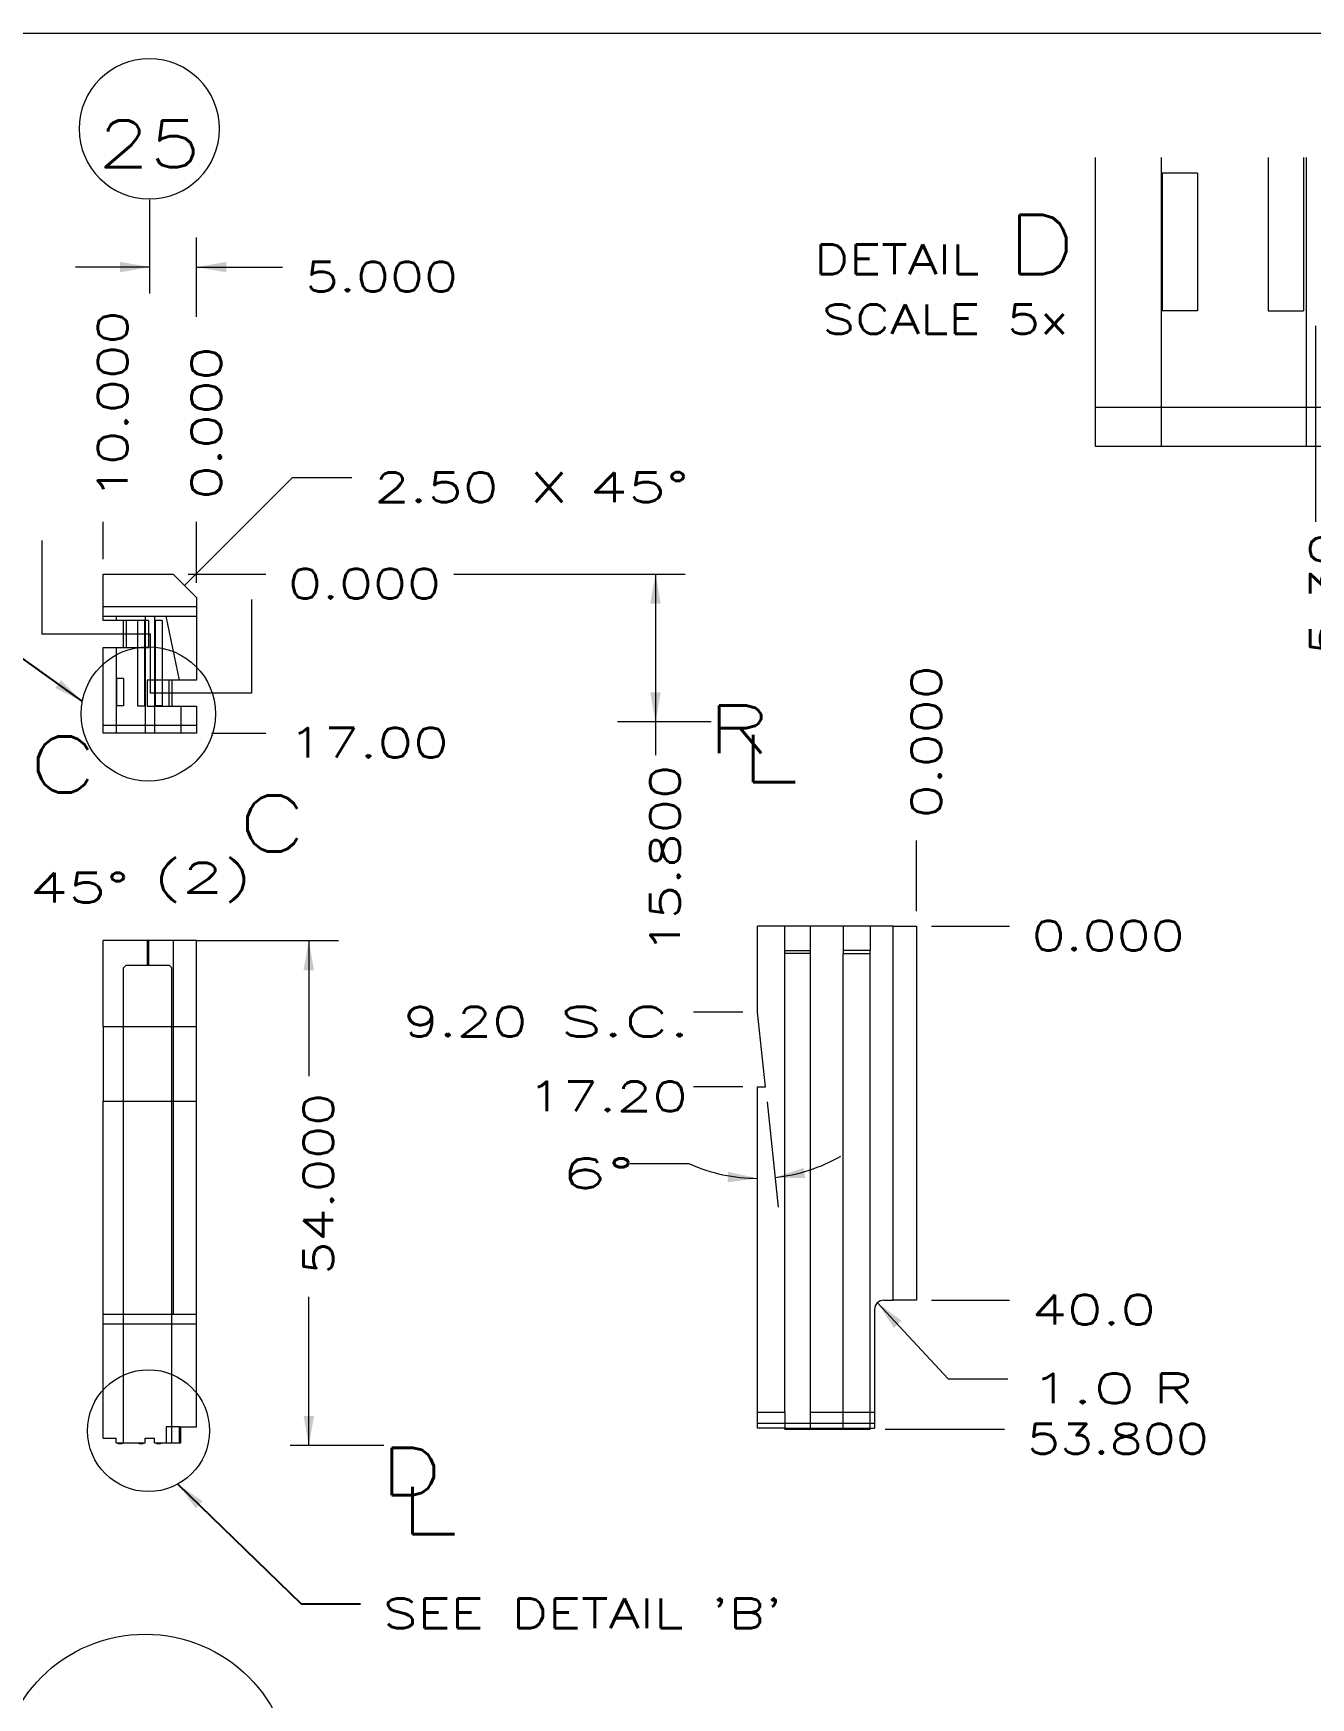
# Model space of a CAD drawing. Header units: millimetres. Extents: x 2 to 428, y 5 to 275.
# Drawn here: x 71.5 to 208.1, y 97.3 to 275.2 of the extents above; entities that cross this region are included whole.
import ezdxf
from ezdxf.lldxf.tags import DXFTag

# ---------------------------------------------------------------- set-up
doc = ezdxf.new("R2010")
doc.units = ezdxf.units.MM
doc.layers.add('1', color=7, linetype='Continuous', true_color=0xffffff)
doc.styles.add('blockfont', font='simplex.shx')
doc.styles.add('leroy_v2', font='simplex.shx')
tags = doc.linetypes.add('DASHED', pattern=[25.72, 12.86, -12.86]).pattern_tags.tags
tags[6:7] = [DXFTag(74, 4), DXFTag(75, 0), DXFTag(340, '0'), DXFTag(46, 0.0), DXFTag(50, 0.0), DXFTag(44, 0.0), DXFTag(45, 0.0)]
tags[4:5] = [DXFTag(74, 4), DXFTag(75, 0), DXFTag(340, '0'), DXFTag(46, 0.0), DXFTag(50, 0.0), DXFTag(44, 0.0), DXFTag(45, 0.0)]
tags = doc.linetypes.add('PHANTOM', pattern=[50.5, 18, -6.5, 6.5, -6.5, 6.5, -6.5]).pattern_tags.tags
tags[14:15] = [DXFTag(74, 4), DXFTag(75, 0), DXFTag(340, '0'), DXFTag(46, 0.0), DXFTag(50, 0.0), DXFTag(44, 0.0), DXFTag(45, 0.0)]
tags[12:13] = [DXFTag(74, 4), DXFTag(75, 0), DXFTag(340, '0'), DXFTag(46, 0.0), DXFTag(50, 0.0), DXFTag(44, 0.0), DXFTag(45, 0.0)]
tags[10:11] = [DXFTag(74, 4), DXFTag(75, 0), DXFTag(340, '0'), DXFTag(46, 0.0), DXFTag(50, 0.0), DXFTag(44, 0.0), DXFTag(45, 0.0)]
tags[8:9] = [DXFTag(74, 4), DXFTag(75, 0), DXFTag(340, '0'), DXFTag(46, 0.0), DXFTag(50, 0.0), DXFTag(44, 0.0), DXFTag(45, 0.0)]
tags[6:7] = [DXFTag(74, 4), DXFTag(75, 0), DXFTag(340, '0'), DXFTag(46, 0.0), DXFTag(50, 0.0), DXFTag(44, 0.0), DXFTag(45, 0.0)]
tags[4:5] = [DXFTag(74, 4), DXFTag(75, 0), DXFTag(340, '0'), DXFTag(46, 0.0), DXFTag(50, 0.0), DXFTag(44, 0.0), DXFTag(45, 0.0)]
doc.dimstyles.get("Standard").update_dxf_attribs({"dimtxt": 0.18, "dimasz": 0.18, "dimexe": 0.18, "dimexo": 0.0625, "dimgap": 0.09, "dimtad": 0, "dimtih": 1, "dimtoh": 1, "dimdec": 4, "dimzin": 0, "dimdsep": 46, "dimtxsty": 'Standard', "dimcen": 0.09, "dimadec": 0, "dimazin": 0, "dimtfac": 1, "dimtdec": 4, "dimtofl": 0, "dimtmove": 0, "dimatfit": 3, "dimfxl": 1, "dimtolj": 1, "dimtzin": 0, "dimarcsym": 0})

# ---------------------------------------------------------------- blocks, each defined once
blk = doc.blocks.new('GROUPED_GEOM1')
at = {"layer": '1', "color": 152, "lineweight": 13}
blk.add_arc((83.92, 265.03), 7.5, 0, 359.9999, dxfattribs=at)
at = {"layer": '1', "color": 87, "linetype": 'Continuous', "lineweight": 13, "insert": (83.92, 260.92), "char_height": 5, "attachment_point": 8, "line_spacing_factor": 0.903614, "style": 'blockfont'}
blk.add_mtext('\\W1.2835;25', dxfattribs=at)
blk = doc.blocks.new('LABLE3D_1', base_point=(106.51, 107.35))
at = {"layer": '1', "color": 51, "linetype": 'Continuous', "lineweight": 18, "insert": (108.89, 104.74), "char_height": 3.175, "attachment_point": 7, "line_spacing_factor": 0.903614, "style": 'leroy_v2'}
blk.add_mtext("\\W1.3646;SEE DETAIL 'B'", dxfattribs=at)
blk = doc.blocks.new('ASSORTED_DRAFT1')
at = {"color": 43, "lineweight": 13}
blk.add_solid([(72.44, 221.02), (74.05, 215.02), (70.83, 215.02), (72.44, 221.02)], dxfattribs=at)
blk = doc.blocks.new('ASSORTED_DRAFT2')
at = {"color": 43, "lineweight": 13}
blk.add_solid([(94.83, 214.69), (96.44, 208.69), (93.22, 208.69), (94.83, 214.69)], dxfattribs=at)
blk = doc.blocks.new('_U0')
at = {"layer": '1', "color": 51, "lineweight": 13, "transparency": 16777216}
for p, q in [((88.98, 244.93), (88.98, 253.42)), ((83.98, 250.25), (76.04, 250.25)), ((88.98, 250.25), (98.17, 250.25))]:
    blk.add_line(p, q, dxfattribs=at)
for points in [[(83.98, 250.25), (80.8, 249.69), (80.8, 250.81)], [(88.98, 250.25), (92.15, 250.81), (92.15, 249.69)]]:
    blk.add_solid(points, dxfattribs=at)
at = {"layer": '1', "color": 51, "linetype": 'Continuous', "lineweight": 13, "transparency": 16777216, "insert": (100.56, 247.64), "char_height": 3.175, "attachment_point": 7, "line_spacing_factor": 0.903614, "style": 'leroy_v2'}
blk.add_mtext('\\W1.3359;5.000', dxfattribs=at)
blk = doc.blocks.new('_U1')
at = {"layer": '1', "color": 51, "lineweight": 13}
for q in [(30.01, 175.57), (45.72, 184.93)]:
    blk.add_line((39.37, 184.93), q, dxfattribs=at)
blk.add_solid([(30.01, 175.57), (31.86, 178.21), (32.65, 177.42), (30.01, 175.57)], dxfattribs=at)
at = {"layer": '1', "color": 51, "linetype": 'Continuous', "lineweight": 13, "char_height": 3.175, "attachment_point": 7, "line_spacing_factor": 0.903614, "style": 'leroy_v2'}
for s, insert in [('\\W1.6166;(2)', (84.35, 182.32)), ('\\W1.3945;0.30', (48.11, 182.32)), ('\\W1.4766;X', (64.8, 182.32)), ('\\W1.5064;45%%d', (71.12, 182.32))]:
    blk.add_mtext(s, dxfattribs=dict(at, insert=insert))
blk = doc.blocks.new('_U2')
at = {"layer": '1', "color": 51, "lineweight": 13}
for q in [(87.69, 216.21), (105.58, 227.74)]:
    blk.add_line((99.23, 227.74), q, dxfattribs=at)
blk.add_solid([(87.69, 216.21), (89.54, 218.85), (90.33, 218.06), (87.69, 216.21)], dxfattribs=at)
at = {"layer": '1', "color": 51, "linetype": 'Continuous', "lineweight": 13, "insert": (107.96, 225.13), "char_height": 3.175, "attachment_point": 7, "line_spacing_factor": 0.903614, "style": 'leroy_v2'}
blk.add_mtext('\\W1.3945;2.50', dxfattribs=at)
at = {"layer": '1', "color": 95, "linetype": 'Continuous', "lineweight": 13, "char_height": 3.175, "attachment_point": 7, "line_spacing_factor": 0.903614, "style": 'leroy_v2'}
for s, insert in [('\\W1.4766;X', (124.65, 225.13)), ('\\W1.5064;45%%d', (130.97, 225.13))]:
    blk.add_mtext(s, dxfattribs=dict(at, insert=insert))
blk = doc.blocks.new('_U3')
at = {"layer": '1', "color": 51, "lineweight": 13, "transparency": 16777216}
for p, q in [((116.48, 217.43), (141.2, 217.43)), ((138.03, 217.43), (138.03, 198.06))]:
    blk.add_line(p, q, dxfattribs=at)
for points in [[(138.03, 217.43), (138.59, 214.25), (137.47, 214.25)], [(138.03, 201.63), (137.47, 204.8), (138.59, 204.8)]]:
    blk.add_solid(points, dxfattribs=at)
at = {"layer": '1', "color": 51, "linetype": 'Continuous', "lineweight": 13, "transparency": 16777216, "insert": (140.64, 176.83), "char_height": 3.175, "attachment_point": 7, "rotation": 90, "line_spacing_factor": 0.903614, "style": 'leroy_v2'}
blk.add_mtext('\\W1.3519;15.800', dxfattribs=at)
blk = doc.blocks.new('_U4')
at = {"layer": '1', "color": 51, "lineweight": 13, "transparency": 16777216}
for p, q in [((88.98, 178.26), (104.15, 178.26)), ((100.97, 178.26), (100.97, 163.75)), ((100.97, 124.26), (100.97, 140.14))]:
    blk.add_line(p, q, dxfattribs=at)
for points in [[(100.97, 178.26), (101.53, 175.08), (100.41, 175.08)], [(100.97, 124.26), (100.41, 127.43), (101.53, 127.43)]]:
    blk.add_solid(points, dxfattribs=at)
at = {"layer": '1', "color": 51, "linetype": 'Continuous', "lineweight": 13, "transparency": 16777216, "insert": (103.58, 142.52), "char_height": 3.175, "attachment_point": 7, "rotation": 90, "line_spacing_factor": 0.903614, "style": 'leroy_v2'}
blk.add_mtext('\\W1.2999;54.000', dxfattribs=at)
blk = doc.blocks.new('_U5')
at = {"layer": '1', "color": 51, "linetype": 'Continuous', "lineweight": 13, "insert": (91.36, 211.64), "char_height": 3.175, "attachment_point": 7, "line_spacing_factor": 0.903614, "style": 'leroy_v2'}
blk.add_mtext('\\W1.0000;', dxfattribs=at)
blk = doc.blocks.new('_U6')
at = {"layer": '1', "color": 51, "lineweight": 13, "transparency": 16777216}
blk.add_line((208.58, 243.97), (208.58, 223.02), dxfattribs=at)
at = {"layer": '1', "color": 51, "linetype": 'Continuous', "lineweight": 13, "transparency": 16777216, "insert": (211.19, 208.71), "char_height": 3.175, "attachment_point": 7, "rotation": 90, "line_spacing_factor": 0.903614, "style": 'leroy_v2'}
blk.add_mtext('\\W1.3945;5.30', dxfattribs=at)
blk = doc.blocks.new('_U7')
at = {"layer": '1', "color": 51, "lineweight": 13, "transparency": 16777216}
blk.add_line((78.98, 219.01), (78.98, 223.02), dxfattribs=at)
at = {"layer": '1', "color": 51, "linetype": 'Continuous', "lineweight": 13, "transparency": 16777216, "insert": (81.59, 225.4), "char_height": 3.175, "attachment_point": 7, "rotation": 90, "line_spacing_factor": 0.903614, "style": 'leroy_v2'}
blk.add_mtext('\\W1.3519;10.000', dxfattribs=at)
blk = doc.blocks.new('_U8')
at = {"layer": '1', "color": 51, "lineweight": 13, "transparency": 16777216}
blk.add_line((88.98, 216.51), (88.98, 223.02), dxfattribs=at)
at = {"layer": '1', "color": 51, "linetype": 'Continuous', "lineweight": 13, "transparency": 16777216, "insert": (91.59, 225.4), "char_height": 3.175, "attachment_point": 7, "rotation": 90, "line_spacing_factor": 0.903614, "style": 'leroy_v2'}
blk.add_mtext('\\W1.3359;0.000', dxfattribs=at)
blk = doc.blocks.new('_U13')
at = {"layer": '1', "color": 51, "linetype": 'Continuous', "lineweight": 13, "insert": (91.36, 172.47), "char_height": 3.175, "attachment_point": 7, "line_spacing_factor": 0.903614, "style": 'leroy_v2'}
blk.add_mtext('\\W1.0000;', dxfattribs=at)
blk = doc.blocks.new('_U14')
at = {"layer": '1', "color": 51, "lineweight": 13, "transparency": 16777216}
blk.add_line((353.99, 216.61), (353.99, 239.58), dxfattribs=at)
at = {"layer": '1', "color": 51, "linetype": 'Continuous', "lineweight": 13, "transparency": 16777216, "insert": (356.61, 241.96), "char_height": 3.175, "attachment_point": 7, "rotation": 90, "line_spacing_factor": 0.903614, "style": 'leroy_v2'}
blk.add_mtext('\\W1.4875;1.67', dxfattribs=at)
blk = doc.blocks.new('_U15')
at = {"layer": '1', "color": 51, "lineweight": 13, "transparency": 16777216}
blk.add_line((284.69, 204.61), (284.69, 239.58), dxfattribs=at)
at = {"layer": '1', "color": 51, "linetype": 'Continuous', "lineweight": 13, "transparency": 16777216, "insert": (287.31, 241.96), "char_height": 3.175, "attachment_point": 7, "rotation": 90, "line_spacing_factor": 0.903614, "style": 'leroy_v2'}
blk.add_mtext('\\W1.3945;8.60', dxfattribs=at)
blk = doc.blocks.new('_U16')
at = {"layer": '1', "color": 51, "lineweight": 13, "transparency": 16777216}
blk.add_line((315.69, 204.61), (315.69, 239.58), dxfattribs=at)
at = {"layer": '1', "color": 51, "linetype": 'Continuous', "lineweight": 13, "transparency": 16777216, "insert": (318.31, 241.96), "char_height": 3.175, "attachment_point": 7, "rotation": 90, "line_spacing_factor": 0.903614, "style": 'leroy_v2'}
blk.add_mtext('\\W1.3945;5.50', dxfattribs=at)
blk = doc.blocks.new('_U17')
at = {"layer": '1', "color": 51, "lineweight": 13, "transparency": 16777216}
blk.add_line((325.69, 204.61), (325.69, 239.58), dxfattribs=at)
at = {"layer": '1', "color": 51, "linetype": 'Continuous', "lineweight": 13, "transparency": 16777216, "insert": (328.31, 241.96), "char_height": 3.175, "attachment_point": 7, "rotation": 90, "line_spacing_factor": 0.903614, "style": 'leroy_v2'}
blk.add_mtext('\\W1.3945;4.50', dxfattribs=at)
blk = doc.blocks.new('_U18')
at = {"layer": '1', "color": 51, "lineweight": 13, "transparency": 16777216}
blk.add_line((288.69, 203.03), (288.69, 189.58), dxfattribs=at)
at = {"layer": '1', "color": 51, "linetype": 'Continuous', "lineweight": 13, "transparency": 16777216, "insert": (291.31, 175.27), "char_height": 3.175, "attachment_point": 7, "rotation": 90, "line_spacing_factor": 0.903614, "style": 'leroy_v2'}
blk.add_mtext('\\W1.3945;8.20', dxfattribs=at)
blk = doc.blocks.new('_U19')
at = {"layer": '1', "color": 51, "lineweight": 13, "transparency": 16777216}
blk.add_line((311.39, 203.03), (311.39, 189.58), dxfattribs=at)
at = {"layer": '1', "color": 51, "linetype": 'Continuous', "lineweight": 13, "transparency": 16777216, "insert": (314.01, 175.27), "char_height": 3.175, "attachment_point": 7, "rotation": 90, "line_spacing_factor": 0.903614, "style": 'leroy_v2'}
blk.add_mtext('\\W1.3945;5.93', dxfattribs=at)
blk = doc.blocks.new('_U20')
at = {"layer": '1', "color": 51, "lineweight": 13, "transparency": 16777216}
blk.add_line((329.99, 203.03), (329.99, 189.58), dxfattribs=at)
at = {"layer": '1', "color": 51, "linetype": 'Continuous', "lineweight": 13, "transparency": 16777216, "insert": (332.61, 175.27), "char_height": 3.175, "attachment_point": 7, "rotation": 90, "line_spacing_factor": 0.903614, "style": 'leroy_v2'}
blk.add_mtext('\\W1.3945;4.07', dxfattribs=at)
blk = doc.blocks.new('_U24')
at = {"layer": '1', "color": 51, "linetype": 'Continuous', "lineweight": 13, "insert": (168.33, 174.01), "char_height": 3.175, "attachment_point": 7, "line_spacing_factor": 0.903614, "style": 'leroy_v2'}
blk.add_mtext('\\W1.0000;', dxfattribs=at)
blk = doc.blocks.new('_U25')
at = {"layer": '1', "color": 51, "lineweight": 13, "transparency": 16777216}
blk.add_line((165.95, 181.39), (165.95, 188.93), dxfattribs=at)
at = {"layer": '1', "color": 51, "linetype": 'Continuous', "lineweight": 13, "transparency": 16777216, "insert": (168.56, 191.31), "char_height": 3.175, "attachment_point": 7, "rotation": 90, "line_spacing_factor": 0.903614, "style": 'leroy_v2'}
blk.add_mtext('\\W1.3359;0.000', dxfattribs=at)
blk = doc.blocks.new('_U27')
at = {"layer": '1', "color": 51, "lineweight": 13, "transparency": 16777216}
for p, q in [((161.77, 139.53), (169.33, 131.4)), ((169.33, 131.4), (175.68, 131.4))]:
    blk.add_line(p, q, dxfattribs=at)
blk.add_solid([(161.77, 139.53), (164.34, 137.59), (163.52, 136.83)], dxfattribs=at)
at = {"layer": '1', "color": 51, "linetype": 'Continuous', "lineweight": 13, "transparency": 16777216, "char_height": 3.175, "attachment_point": 7, "line_spacing_factor": 0.903614, "style": 'leroy_v2'}
for s, insert in [('\\W1.6570;1.0', (178.06, 128.78)), ('\\W1.4766;R', (191.3, 128.78))]:
    blk.add_mtext(s, dxfattribs=dict(at, insert=insert))
blk = doc.blocks.new('_U28')
at = {"layer": '1', "color": 51, "lineweight": 13, "transparency": 16777216}
blk.add_line((90.56, 200.43), (96.37, 200.43), dxfattribs=at)
at = {"layer": '1', "color": 51, "linetype": 'Continuous', "lineweight": 13, "transparency": 16777216, "insert": (98.75, 197.81), "char_height": 3.175, "attachment_point": 7, "line_spacing_factor": 0.903614, "style": 'leroy_v2'}
blk.add_mtext('\\W1.4027;17.00', dxfattribs=at)
blk = doc.blocks.new('_U29')
at = {"layer": '1', "color": 51, "lineweight": 13, "transparency": 16777216}
blk.add_line((88.06, 217.43), (96.37, 217.43), dxfattribs=at)
at = {"layer": '1', "color": 51, "linetype": 'Continuous', "lineweight": 13, "transparency": 16777216, "insert": (98.75, 214.81), "char_height": 3.175, "attachment_point": 7, "line_spacing_factor": 0.903614, "style": 'leroy_v2'}
blk.add_mtext('\\W1.3359;0.000', dxfattribs=at)
blk = doc.blocks.new('_U32')
at = {"layer": '1', "color": 51, "lineweight": 13, "transparency": 16777216}
for p, q in [((331.58, 197.02), (376.94, 197.02)), ((376.94, 197.02), (379.94, 192.9)), ((379.94, 192.9), (381.94, 192.9))]:
    blk.add_line(p, q, dxfattribs=at)
at = {"layer": '1', "color": 51, "linetype": 'Continuous', "lineweight": 13, "transparency": 16777216, "insert": (384.32, 190.29), "char_height": 3.175, "attachment_point": 7, "line_spacing_factor": 0.903614, "style": 'leroy_v2'}
blk.add_mtext('\\W1.2999;53.800', dxfattribs=at)
blk = doc.blocks.new('_U33')
at = {"layer": '1', "color": 51, "lineweight": 13, "transparency": 16777216}
blk.add_line((355.58, 198.02), (381.94, 198.02), dxfattribs=at)
at = {"layer": '1', "color": 51, "linetype": 'Continuous', "lineweight": 13, "transparency": 16777216, "insert": (384.32, 195.41), "char_height": 3.175, "attachment_point": 7, "line_spacing_factor": 0.903614, "style": 'leroy_v2'}
blk.add_mtext('\\W1.2999;53.700', dxfattribs=at)
blk = doc.blocks.new('_U34')
at = {"layer": '1', "color": 51, "lineweight": 13, "transparency": 16777216}
blk.add_line((327.28, 203.02), (380.58, 203.02), dxfattribs=at)
at = {"layer": '1', "color": 51, "linetype": 'Continuous', "lineweight": 13, "transparency": 16777216, "insert": (382.96, 200.41), "char_height": 3.175, "attachment_point": 7, "line_spacing_factor": 0.903614, "style": 'leroy_v2'}
blk.add_mtext('\\W1.3359;53.20', dxfattribs=at)
blk = doc.blocks.new('_U35')
at = {"layer": '1', "color": 51, "lineweight": 13, "transparency": 16777216}
blk.add_line((372.28, 215.02), (380.58, 215.02), dxfattribs=at)
at = {"layer": '1', "color": 51, "linetype": 'Continuous', "lineweight": 13, "transparency": 16777216, "insert": (382.96, 212.41), "char_height": 3.175, "attachment_point": 7, "line_spacing_factor": 0.903614, "style": 'leroy_v2'}
blk.add_mtext('\\W1.3945;52.0', dxfattribs=at)
blk = doc.blocks.new('_U45')
at = {"layer": '1', "color": 51, "lineweight": 13, "transparency": 16777216}
blk.add_line((147.36, 162.6), (142.09, 162.6), dxfattribs=at)
at = {"layer": '1', "color": 51, "linetype": 'Continuous', "lineweight": 13, "transparency": 16777216, "insert": (124.32, 159.99), "char_height": 3.175, "attachment_point": 7, "line_spacing_factor": 0.903614, "style": 'leroy_v2'}
blk.add_mtext('\\W1.4027;17.20', dxfattribs=at)
blk = doc.blocks.new('_U46')
at = {"layer": '1', "color": 51, "lineweight": 13, "transparency": 16777216}
blk.add_line((147.36, 170.6), (142.09, 170.6), dxfattribs=at)
at = {"layer": '1', "color": 51, "linetype": 'Continuous', "lineweight": 13, "transparency": 16777216, "char_height": 3.175, "attachment_point": 7, "line_spacing_factor": 0.903614, "style": 'leroy_v2'}
for s, insert in [('\\W1.3945;9.20', (111.08, 167.99)), ('\\W1.6840;S.C.', (127.78, 167.99))]:
    blk.add_mtext(s, dxfattribs=dict(at, insert=insert))
blk = doc.blocks.new('_U47')
at = {"layer": '1', "color": 51, "lineweight": 13, "transparency": 16777216}
blk.add_line((167.54, 179.8), (175.86, 179.8), dxfattribs=at)
at = {"layer": '1', "color": 51, "linetype": 'Continuous', "lineweight": 13, "transparency": 16777216, "insert": (178.24, 177.19), "char_height": 3.175, "attachment_point": 7, "line_spacing_factor": 0.903614, "style": 'leroy_v2'}
blk.add_mtext('\\W1.3359;0.000', dxfattribs=at)
blk = doc.blocks.new('_U48')
at = {"layer": '1', "color": 51, "lineweight": 13, "transparency": 16777216}
blk.add_line((167.54, 139.8), (175.86, 139.8), dxfattribs=at)
at = {"layer": '1', "color": 51, "linetype": 'Continuous', "lineweight": 13, "transparency": 16777216, "insert": (178.24, 137.19), "char_height": 3.175, "attachment_point": 7, "line_spacing_factor": 0.903614, "style": 'leroy_v2'}
blk.add_mtext('\\W1.3945;40.0', dxfattribs=at)
blk = doc.blocks.new('_U50')
at = {"layer": '1', "color": 51, "lineweight": 13, "transparency": 16777216}
for p, q in [((149.96, 161.02), (151.14, 149.76)), ((141.66, 154.38), (135.31, 154.38))]:
    blk.add_line(p, q, dxfattribs=at)
for start, end in [(276, 300.0578), (245.7964, 269.9999)]:
    blk.add_arc((148.95, 170.6), 17.78, start, end, dxfattribs=at)
for points in [[(148.95, 152.82), (145.75, 152.4), (145.8, 153.52)], [(150.81, 152.92), (153.87, 153.94), (154.03, 152.84)]]:
    blk.add_solid(points, dxfattribs=at)
at = {"layer": '1', "color": 51, "linetype": 'Continuous', "lineweight": 13, "transparency": 16777216, "insert": (127.92, 151.77), "char_height": 3.175, "attachment_point": 7, "line_spacing_factor": 0.903614, "style": 'leroy_v2'}
blk.add_mtext('\\W1.8184;6%%d', dxfattribs=at)

msp = doc.modelspace()

# ---------------------------------------------------------------- linework, layer by layer
at = {"layer": '1', "color": 172, "linetype": 'Continuous', "lineweight": 13}
for p, q in [((2.4587, 275.2462), (427.8089, 275.2462)), ((83.9757, 247.4253), (83.9757, 257.4253)), ((143.9757, 201.6253), (133.9757, 201.6253)), ((108.9757, 124.2587), (98.9757, 124.2587))]:
    msp.add_line(p, q, dxfattribs=at)
at = {"layer": '1', "color": 252, "linetype": 'Continuous', "lineweight": 13}
for p, q in [((185.0758, 231.0851), (185.0758, 261.9632)), ((235.0758, 231.0851), (185.0758, 231.0851)), ((78.9757, 212.4703), (78.9757, 217.4253)), ((78.9757, 217.4253), (86.4757, 217.4253)), ((88.9757, 214.9253), (86.4757, 217.4253)), ((88.9757, 214.9253), (88.9757, 206.0703)), ((83.8157, 212.4703), (78.9757, 212.4703)), ((81.1617, 209.5633), (81.1617, 212.4703)), ((81.4617, 212.4703), (81.4617, 209.5633)), ((83.8157, 212.4703), (83.8157, 209.5633)), ((78.9757, 200.4253), (78.9757, 209.5633)), ((78.9757, 209.5633), (83.8157, 209.5633)), ((83.6757, 206.0703), (83.6757, 203.3193)), ((88.9757, 206.0703), (83.6757, 206.0703)), ((86.0327, 203.3193), (86.0327, 206.0703)), ((86.3327, 206.0703), (86.3327, 203.3193)), ((83.6757, 203.3193), (88.9757, 203.3193)), ((88.9757, 203.3193), (88.9757, 200.4253)), ((88.9757, 200.4253), (78.9757, 200.4253)), ((151.8453, 179.7998), (148.9513, 179.7998)), ((148.9513, 170.5998), (148.9513, 179.7998)), ((151.8453, 127.7998), (151.8453, 179.7998)), ((154.5963, 179.7998), (151.8453, 179.7998)), ((163.4513, 179.7998), (154.5963, 179.7998)), ((154.5963, 127.7998), (154.5963, 179.7998)), ((163.4513, 139.7998), (163.4513, 179.7998)), ((163.4513, 179.7998), (165.9513, 179.7998)), ((165.9513, 179.7998), (165.9513, 139.7998)), ((78.9757, 169.0587), (78.9757, 178.2587)), ((88.9757, 178.2587), (78.9757, 178.2587)), ((88.9757, 169.0587), (88.9757, 178.2587)), ((151.8453, 177.1698), (154.5963, 177.1698)), ((154.5963, 176.8698), (151.8453, 176.8698)), ((78.9757, 169.0587), (78.9757, 161.0587)), ((78.9757, 169.0587), (88.9757, 169.0587)), ((88.9757, 161.0587), (88.9757, 169.0587)), ((149.7922, 162.5998), (148.9513, 170.5998)), ((148.9513, 162.5998), (149.7922, 162.5998)), ((148.9513, 127.7998), (148.9513, 162.5998)), ((78.9757, 161.0587), (88.9757, 161.0587)), ((78.9757, 125.0587), (78.9757, 161.0587)), ((88.9757, 126.2587), (88.9757, 161.0587)), ((162.4513, 139.7998), (163.4513, 139.7998)), ((165.9513, 139.7998), (163.4513, 139.7998)), ((161.4513, 138.7998), (161.4513, 127.7998)), ((151.8453, 127.7998), (148.9513, 127.7998)), ((148.9513, 126.0998), (148.9513, 127.7998)), ((151.8453, 127.7998), (151.8453, 126.0998)), ((154.5963, 126.0998), (154.5963, 127.7998)), ((161.4513, 127.7998), (154.5963, 127.7998)), ((161.4513, 127.7998), (161.4513, 126.0998)), ((78.9757, 125.0587), (80.3757, 125.0587)), ((80.3757, 124.5587), (80.3757, 125.0587)), ((83.4757, 124.5587), (83.4757, 125.0587)), ((83.4757, 125.0587), (84.4757, 125.0587)), ((84.4757, 124.5587), (84.4757, 125.0587)), ((87.3057, 126.2587), (88.9757, 126.2587)), ((87.3057, 124.5587), (87.3057, 126.2587)), ((151.8453, 126.0998), (148.9513, 126.0998)), ((151.8453, 126.0998), (154.5963, 126.0998)), ((151.8513, 125.9998), (151.8513, 126.0998)), ((151.8513, 125.9998), (160.9963, 125.9998)), ((154.5963, 126.0998), (161.4513, 126.0998)), ((160.9963, 125.9998), (160.9963, 126.0998)), ((80.3757, 124.5587), (83.4757, 124.5587)), ((84.4757, 124.5587), (87.3057, 124.5587))]:
    msp.add_line(p, q, dxfattribs=at)
at = {"layer": '1', "color": 252, "linetype": 'DASHED', "lineweight": 13}
for p, q in [((192.0758, 261.9632), (192.0758, 231.0851)), ((203.5417, 261.9632), (203.5417, 245.5851)), ((207.31, 261.9632), (207.31, 245.5851)), ((207.5758, 261.9632), (207.5758, 231.0851)), ((192.1917, 260.2851), (192.1917, 245.5851)), ((195.96, 260.2851), (192.1917, 260.2851)), ((195.96, 260.2851), (195.96, 245.5851)), ((195.96, 245.5851), (192.1917, 245.5851)), ((203.5417, 245.5851), (207.31, 245.5851)), ((185.0758, 235.2892), (235.0758, 235.2892)), ((88.9757, 213.9253), (78.9757, 213.9253)), ((78.9757, 212.9253), (88.9757, 212.9253)), ((80.3757, 212.9253), (80.3757, 212.4703)), ((82.6689, 212.4703), (82.6689, 203.3253)), ((83.4225, 212.4703), (83.4225, 203.3253)), ((83.4757, 212.9253), (83.4757, 200.4253)), ((84.4757, 212.9253), (84.4757, 200.4253)), ((84.5289, 212.4703), (84.5289, 203.3253)), ((85.2825, 212.4703), (84.5289, 212.4703)), ((85.2825, 212.4703), (85.2825, 203.3253)), ((87.1628, 206.0703), (85.7057, 212.9253)), ((80.3757, 209.5633), (80.3757, 200.4253)), ((80.3989, 206.2653), (80.3989, 203.3253)), ((81.1525, 206.2653), (80.3989, 206.2653)), ((81.1525, 206.2653), (81.1525, 203.3253)), ((81.1525, 203.3253), (80.3989, 203.3253)), ((82.6689, 203.3253), (83.4225, 203.3253)), ((85.2825, 203.3253), (84.5289, 203.3253)), ((87.3057, 203.3193), (87.3057, 200.4253)), ((78.9757, 201.2662), (88.9757, 201.2662)), ((158.0893, 179.7998), (158.0893, 177.1698)), ((160.9963, 179.7998), (160.9963, 177.1698)), ((83.6757, 178.2587), (83.6757, 175.6287)), ((83.8157, 178.2587), (83.8157, 175.6287)), ((86.4757, 178.2587), (86.4757, 138.2587)), ((158.0893, 177.1698), (158.0893, 176.8698)), ((160.9963, 177.1698), (158.0893, 177.1698)), ((158.0893, 126.0998), (158.0893, 176.8698)), ((158.0893, 176.8698), (160.9963, 176.8698)), ((160.9963, 176.8698), (160.9963, 177.1698)), ((160.9963, 126.0998), (160.9963, 176.8698)), ((81.4617, 175.6287), (81.1617, 175.3287)), ((81.1617, 124.5587), (81.1617, 175.3287)), ((81.4617, 175.6287), (83.6757, 175.6287)), ((83.6757, 175.6287), (86.0327, 175.6287)), ((86.3327, 175.3287), (86.0327, 175.6287)), ((86.3327, 124.5587), (86.3327, 175.3287)), ((88.9757, 138.2587), (78.9757, 138.2587)), ((78.9757, 137.2587), (88.9757, 137.2587)), ((161.4513, 126.5998), (148.9513, 126.5998)), ((85.7057, 126.2587), (85.7057, 124.5587)), ((87.1628, 126.2587), (85.7057, 126.2587)), ((87.1628, 124.5587), (87.1628, 126.2587)), ((87.1628, 126.2587), (87.3057, 126.2587)), ((154.7913, 125.9998), (154.7913, 126.0998))]:
    msp.add_line(p, q, dxfattribs=at)
at = {"layer": '1', "color": 43, "linetype": 'Continuous', "lineweight": 18}
for p, q in [((72.4405, 221.0168), (72.4405, 211.0168)), ((94.8295, 214.6948), (94.8295, 204.6948)), ((84.0473, 211.0168), (72.4405, 211.0168)), ((84.0473, 204.6948), (84.0473, 211.0168)), ((94.8295, 204.6948), (84.0473, 204.6948))]:
    msp.add_line(p, q, dxfattribs=at)
at = {"layer": '1', "color": 51, "linetype": 'Continuous', "lineweight": 13}
msp.add_line((162.5838, 125.9998), (175.355, 125.9998), dxfattribs=at)
at = {"layer": '1', "color": 252, "linetype": 'PHANTOM', "lineweight": 13}
for centre, radius in [((83.8092, 202.4824), 7.1846), ((83.8353, 125.8457), 6.5175), ((83.4757, 88.434), 15.6576)]:
    msp.add_circle(centre, radius, dxfattribs=at)
at = {"layer": '1', "color": 252, "linetype": 'Continuous', "lineweight": 13}
for centre, radius, start, end in [((162.4513, 138.7998), 1, 90, 180), ((80.7757, 125.2187), 0.76, 240.275671, 299.724329), ((83.0457, 125.2187), 0.76, 240.275671, 299.724329), ((84.9057, 125.2187), 0.76, 240.275671, 299.724329)]:
    msp.add_arc(centre, radius, start, end, dxfattribs=at)

# ---------------------------------------------------------------- block references
at = {"layer": '1', "color": 152, "linetype": 'Continuous', "lineweight": 13}
msp.add_blockref('GROUPED_GEOM1', (0, 0), dxfattribs=at)
at = {"layer": '1', "color": 51, "linetype": 'Continuous', "lineweight": 13}
for name, p in [('_U2', (0, 0)), ('_U5', (0, 0)), ('_U1', (0, 0)), ('_U24', (0, 0)), ('_U13', (0, 0)), ('LABLE3D_1', (106.5134, 107.3483))]:
    msp.add_blockref(name, p, dxfattribs=at)
at = {"layer": '1', "color": 43, "linetype": 'Continuous', "lineweight": 18}
for name in ['ASSORTED_DRAFT1', 'ASSORTED_DRAFT2']:
    msp.add_blockref(name, (0, 0), dxfattribs=at)

# ---------------------------------------------------------------- texts
at = {"layer": '1', "color": 51, "linetype": 'Continuous', "lineweight": 13, "line_spacing_factor": 0.903614, "style": 'leroy_v2'}
for s, insert, char_height, attachment_point in [('\\W1.3112;DETAIL \\H6.35;D\\H3.17;\\P\\H3.17;SCALE\\H3.17; \\H3.17;5x\\H3.17;', (169.0101, 243.0961), 3.175, 8), ('\\W1.4766;R', (143.5373, 198.2863), 5.08, 7), ('\\W1.3781;C', (70.9717, 194.0793), 6, 7), ('\\W1.7227;L', (146.972, 195.1722), 5.08, 7), ('\\W1.3781;C', (93.3607, 187.7573), 6, 7), ('\\W1.2999;53.800', (177.7363, 123.387), 3.175, 7), ('\\W1.4766;D', (108.5435, 118.9469), 5.08, 7), ('\\W1.7227;L', (110.5393, 114.769), 5.08, 7)]:
    msp.add_mtext(s, dxfattribs=dict(at, insert=insert, char_height=char_height, attachment_point=attachment_point))

# ---------------------------------------------------------------- dimensions: what is measured, and where the dimension line sits
at = {"layer": '1', "color": 51, "linetype": 'Continuous', "lineweight": 13}
for feature_location, offset, dtype, origin, text, override, picture, middle in [((353.9941, 215.0202), (0, 24.5631), 1, (88.9757, 178.2587), '\\C51;1.67', {"dimtxt": 3.175, "dimasz": 3.175, "dimexe": 3.175, "dimexo": 1.5875, "dimgap": 1.5875, "dimtih": 0, "dimdec": 2, "dimlfac": 1, "dimdsep": 46, "dimlunit": 2, "dimpost": '', "dimtxsty": 'leroy_v2', "dimsah": 1, "dimse1": 0, "dimse2": 0, "dimsd1": 0, "dimsd2": 0, "dimclrd": 51, "dimclre": 51, "dimclrt": 51, "dimtol": 0, "dimtm": -0.05, "dimtfac": 0.8, "dimtdec": 3, "dimtofl": 1, "dimtmove": 0, "dimlwd": 13, "dimlwe": 13}, '_U14', (353.9941, 247.9308)), ((284.6941, 203.0202), (0, 36.5631), 1, (88.9757, 178.2587), '\\C51;8.60', {"dimtxt": 3.175, "dimasz": 3.175, "dimexe": 3.175, "dimexo": 1.5875, "dimgap": 1.5875, "dimtih": 0, "dimdec": 2, "dimlfac": 1, "dimdsep": 46, "dimlunit": 2, "dimpost": '', "dimtxsty": 'leroy_v2', "dimsah": 1, "dimse1": 0, "dimse2": 0, "dimsd1": 0, "dimsd2": 0, "dimclrd": 51, "dimclre": 51, "dimclrt": 51, "dimtol": 0, "dimtm": -0.05, "dimtfac": 0.8, "dimtdec": 3, "dimtofl": 1, "dimtmove": 0, "dimlwd": 13, "dimlwe": 13}, '_U15', (284.6941, 247.9308)), ((315.6941, 203.0202), (0, 36.5631), 1, (88.9757, 178.2587), '\\C51;5.50', {"dimtxt": 3.175, "dimasz": 3.175, "dimexe": 3.175, "dimexo": 1.5875, "dimgap": 1.5875, "dimtih": 0, "dimdec": 2, "dimlfac": 1, "dimdsep": 46, "dimlunit": 2, "dimpost": '', "dimtxsty": 'leroy_v2', "dimsah": 1, "dimse1": 0, "dimse2": 0, "dimsd1": 0, "dimsd2": 0, "dimclrd": 51, "dimclre": 51, "dimclrt": 51, "dimtol": 0, "dimtm": -0.05, "dimtfac": 0.8, "dimtdec": 3, "dimtofl": 1, "dimtmove": 0, "dimlwd": 13, "dimlwe": 13}, '_U16', (315.6941, 247.9308)), ((325.6941, 203.0202), (0, 36.5631), 1, (88.9757, 178.2587), '\\C51;4.50', {"dimtxt": 3.175, "dimasz": 3.175, "dimexe": 3.175, "dimexo": 1.5875, "dimgap": 1.5875, "dimtih": 0, "dimdec": 2, "dimlfac": 1, "dimdsep": 46, "dimlunit": 2, "dimpost": '', "dimtxsty": 'leroy_v2', "dimsah": 1, "dimse1": 0, "dimse2": 0, "dimsd1": 0, "dimsd2": 0, "dimclrd": 51, "dimclre": 51, "dimclrt": 51, "dimtol": 0, "dimtm": -0.05, "dimtfac": 0.8, "dimtdec": 3, "dimtofl": 0, "dimtmove": 0, "dimlwd": 13, "dimlwe": 13}, '_U17', (325.6941, 247.9308)), ((78.9757, 217.4253), (0, 5.5976), 1, (88.9757, 217.4253), '\\C51;10.000', {"dimtxt": 3.175, "dimasz": 3.175, "dimexe": 3.175, "dimexo": 1.5875, "dimgap": 1.5875, "dimtih": 0, "dimdec": 3, "dimlfac": 1, "dimdsep": 46, "dimlunit": 2, "dimpost": '', "dimtxsty": 'leroy_v2', "dimsah": 1, "dimse1": 0, "dimse2": 0, "dimsd1": 0, "dimsd2": 0, "dimclrd": 51, "dimclre": 51, "dimclrt": 51, "dimtol": 0, "dimtm": -0.05, "dimtfac": 0.8, "dimtdec": 3, "dimtofl": 1, "dimtmove": 0, "dimlwd": 13, "dimlwe": 13}, '_U7', (78.9757, 234.8299)), ((208.5758, 245.5551), (0, -22.5322), 1, (88.9757, 217.4253), '\\C51;5.30', {"dimtxt": 3.175, "dimasz": 3.175, "dimexe": 3.175, "dimexo": 1.5875, "dimgap": 1.5875, "dimtih": 0, "dimdec": 2, "dimlfac": 1, "dimdsep": 46, "dimlunit": 2, "dimpost": '', "dimtxsty": 'leroy_v2', "dimsah": 1, "dimse1": 0, "dimse2": 0, "dimsd1": 0, "dimsd2": 0, "dimclrd": 51, "dimclre": 51, "dimclrt": 51, "dimtol": 0, "dimtm": -0.05, "dimtfac": 0.8, "dimtdec": 3, "dimtofl": 1, "dimtmove": 0, "dimlwd": 13, "dimlwe": 13}, '_U6', (208.5758, 214.6753)), ((88.9757, 214.9253), (0, 8.0976), 1, (88.9757, 217.4253), '\\C51;0.000', {"dimtxt": 3.175, "dimasz": 3.175, "dimexe": 3.175, "dimexo": 1.5875, "dimgap": 1.5875, "dimtih": 0, "dimdec": 3, "dimlfac": 1, "dimdsep": 46, "dimlunit": 2, "dimpost": '', "dimtxsty": 'leroy_v2', "dimsah": 1, "dimse1": 0, "dimse2": 0, "dimsd1": 0, "dimsd2": 0, "dimclrd": 51, "dimclre": 51, "dimclrt": 51, "dimtol": 0, "dimtm": -0.05, "dimtfac": 0.8, "dimtdec": 3, "dimtofl": 1, "dimtmove": 0, "dimlwd": 13, "dimlwe": 13}, '_U8', (88.9757, 233.1002)), ((86.4757, 217.4253), (9.8928, 0), 0, (88.9757, 217.4253), '\\C51;0.000', {"dimtxt": 3.175, "dimasz": 3.175, "dimexe": 3.175, "dimexo": 1.5875, "dimgap": 1.5875, "dimtih": 0, "dimdec": 3, "dimlfac": 1, "dimdsep": 46, "dimlunit": 2, "dimpost": '', "dimtxsty": 'leroy_v2', "dimsah": 1, "dimse1": 0, "dimse2": 0, "dimsd1": 0, "dimsd2": 0, "dimclrd": 51, "dimclre": 51, "dimclrt": 51, "dimtol": 0, "dimtm": -0.05, "dimtfac": 0.8, "dimtdec": 3, "dimtofl": 1, "dimtmove": 0, "dimlwd": 13, "dimlwe": 13}, '_U29', (106.4458, 217.4253)), ((88.9757, 200.4253), (7.3928, 0), 0, (88.9757, 217.4253), '\\C51;17.00', {"dimtxt": 3.175, "dimasz": 3.175, "dimexe": 3.175, "dimexo": 1.5875, "dimgap": 1.5875, "dimtih": 0, "dimdec": 2, "dimlfac": 1, "dimdsep": 46, "dimlunit": 2, "dimpost": '', "dimtxsty": 'leroy_v2', "dimsah": 1, "dimse1": 0, "dimse2": 0, "dimsd1": 0, "dimsd2": 0, "dimclrd": 51, "dimclre": 51, "dimclrt": 51, "dimtol": 0, "dimtm": -0.05, "dimtfac": 0.8, "dimtdec": 3, "dimtofl": 1, "dimtmove": 0, "dimlwd": 13, "dimlwe": 13}, '_U28', (106.4458, 200.4253)), ((370.6941, 215.0202), (9.8827, 0), 0, (88.9757, 178.2587), '\\C51;52.0', {"dimtxt": 3.175, "dimasz": 3.175, "dimexe": 3.175, "dimexo": 1.5875, "dimgap": 1.5875, "dimtih": 0, "dimdec": 1, "dimlfac": 1, "dimdsep": 46, "dimlunit": 2, "dimpost": '', "dimtxsty": 'leroy_v2', "dimsah": 1, "dimse1": 0, "dimse2": 0, "dimsd1": 0, "dimsd2": 0, "dimclrd": 51, "dimclre": 51, "dimclrt": 51, "dimtol": 0, "dimtm": -0.05, "dimtfac": 0.8, "dimtdec": 3, "dimtofl": 1, "dimtmove": 0, "dimlwd": 13, "dimlwe": 13}, '_U35', (388.9244, 215.0202)), ((165.9513, 179.7998), (0, 9.1308), 1, (165.9513, 179.7998), '\\C51;0.000', {"dimtxt": 3.175, "dimasz": 3.175, "dimexe": 3.175, "dimexo": 1.5875, "dimgap": 1.5875, "dimtih": 0, "dimdec": 3, "dimlfac": 1, "dimdsep": 46, "dimlunit": 2, "dimpost": '', "dimtxsty": 'leroy_v2', "dimsah": 1, "dimse1": 0, "dimse2": 0, "dimsd1": 0, "dimsd2": 0, "dimclrd": 51, "dimclre": 51, "dimclrt": 51, "dimtol": 0, "dimtm": -0.05, "dimtfac": 0.8, "dimtdec": 3, "dimtofl": 1, "dimtmove": 0, "dimlwd": 13, "dimlwe": 13}, '_U25', (165.9513, 199.0079)), ((288.6941, 204.6202), (0, -15.0369), 1, (88.9757, 178.2587), '\\C51;8.20', {"dimtxt": 3.175, "dimasz": 3.175, "dimexe": 3.175, "dimexo": 1.5875, "dimgap": 1.5875, "dimtih": 0, "dimdec": 2, "dimlfac": 1, "dimdsep": 46, "dimlunit": 2, "dimpost": '', "dimtxsty": 'leroy_v2', "dimsah": 1, "dimse1": 0, "dimse2": 0, "dimsd1": 0, "dimsd2": 0, "dimclrd": 51, "dimclre": 51, "dimclrt": 51, "dimtol": 0, "dimtm": -0.05, "dimtfac": 0.8, "dimtdec": 3, "dimtofl": 1, "dimtmove": 0, "dimlwd": 13, "dimlwe": 13}, '_U18', (288.6941, 181.2356)), ((311.3941, 204.6202), (0, -15.0369), 1, (88.9757, 178.2587), '\\C51;5.93', {"dimtxt": 3.175, "dimasz": 3.175, "dimexe": 3.175, "dimexo": 1.5875, "dimgap": 1.5875, "dimtih": 0, "dimdec": 2, "dimlfac": 1, "dimdsep": 46, "dimlunit": 2, "dimpost": '', "dimtxsty": 'leroy_v2', "dimsah": 1, "dimse1": 0, "dimse2": 0, "dimsd1": 0, "dimsd2": 0, "dimclrd": 51, "dimclre": 51, "dimclrt": 51, "dimtol": 0, "dimtm": -0.05, "dimtfac": 0.8, "dimtdec": 3, "dimtofl": 1, "dimtmove": 0, "dimlwd": 13, "dimlwe": 13}, '_U19', (311.3941, 181.2356)), ((329.9941, 204.6202), (0, -15.0369), 1, (88.9757, 178.2587), '\\C51;4.07', {"dimtxt": 3.175, "dimasz": 3.175, "dimexe": 3.175, "dimexo": 1.5875, "dimgap": 1.5875, "dimtih": 0, "dimdec": 2, "dimlfac": 1, "dimdsep": 46, "dimlunit": 2, "dimpost": '', "dimtxsty": 'leroy_v2', "dimsah": 1, "dimse1": 0, "dimse2": 0, "dimsd1": 0, "dimsd2": 0, "dimclrd": 51, "dimclre": 51, "dimclrt": 51, "dimtol": 0, "dimtm": -0.05, "dimtfac": 0.8, "dimtdec": 3, "dimtofl": 1, "dimtmove": 0, "dimlwd": 13, "dimlwe": 13}, '_U20', (329.9941, 181.2356)), ((325.6941, 203.0202), (54.8827, 0), 0, (88.9757, 178.2587), '\\C51;53.20', {"dimtxt": 3.175, "dimasz": 3.175, "dimexe": 3.175, "dimexo": 1.5875, "dimgap": 1.5875, "dimtih": 0, "dimdec": 2, "dimlfac": 1, "dimdsep": 46, "dimlunit": 2, "dimpost": '', "dimtxsty": 'leroy_v2', "dimsah": 1, "dimse1": 0, "dimse2": 0, "dimsd1": 0, "dimsd2": 0, "dimclrd": 51, "dimclre": 51, "dimclrt": 51, "dimtol": 0, "dimtm": -0.05, "dimtfac": 0.8, "dimtdec": 3, "dimtofl": 1, "dimtmove": 0, "dimlwd": 13, "dimlwe": 13}, '_U34', (390.6541, 203.0202)), ((353.9941, 198.0202), (27.9449, 0), 0, (88.9757, 178.2587), '\\C51;53.700', {"dimtxt": 3.175, "dimasz": 3.175, "dimexe": 3.175, "dimexo": 1.5875, "dimgap": 1.5875, "dimtih": 0, "dimdec": 3, "dimlfac": 1, "dimdsep": 46, "dimlunit": 2, "dimpost": '', "dimtxsty": 'leroy_v2', "dimsah": 1, "dimse1": 0, "dimse2": 0, "dimsd1": 0, "dimsd2": 0, "dimclrd": 51, "dimclre": 51, "dimclrt": 51, "dimtol": 0, "dimtm": -0.05, "dimtfac": 0.8, "dimtdec": 3, "dimtofl": 1, "dimtmove": 0, "dimlwd": 13, "dimlwe": 13}, '_U33', (393.7461, 198.0202)), ((329.9941, 197.0202), (51.9449, -4.1206), 0, (88.9757, 178.2587), '\\C51;53.800', {"dimtxt": 3.175, "dimasz": 3.175, "dimexe": 3.175, "dimexo": 1.5875, "dimgap": 1.5875, "dimtih": 0, "dimdec": 3, "dimlfac": 1, "dimdsep": 46, "dimlunit": 2, "dimpost": '', "dimtxsty": 'leroy_v2', "dimsah": 1, "dimse1": 0, "dimse2": 0, "dimsd1": 0, "dimsd2": 0, "dimclrd": 51, "dimclre": 51, "dimclrt": 51, "dimtol": 0, "dimtm": -0.05, "dimtfac": 0.8, "dimtdec": 3, "dimtofl": 1, "dimtmove": 0, "dimlwd": 13, "dimlwe": 13}, '_U32', (393.7461, 192.8995)), ((148.9513, 170.5998), (-6.8581, 0), 0, (165.9513, 179.7998), ' \\C51;9.20 \\C51;\\H3.17;\\Fsimplex.shx;S.C.\\Fsimplex.shx;\\H3.17;\\C51;', {"dimtxt": 3.175, "dimasz": 3.175, "dimexe": 3.175, "dimexo": 1.5875, "dimgap": 1.5875, "dimtih": 0, "dimdec": 2, "dimlfac": 1, "dimdsep": 46, "dimlunit": 2, "dimpost": '', "dimtxsty": 'leroy_v2', "dimsah": 1, "dimse1": 0, "dimse2": 0, "dimsd1": 0, "dimsd2": 0, "dimclrd": 51, "dimclre": 51, "dimclrt": 51, "dimtol": 0, "dimtm": -0.05, "dimtfac": 0.8, "dimtdec": 3, "dimtofl": 1, "dimtmove": 0, "dimlwd": 13, "dimlwe": 13}, '_U46', (125.3981, 170.5998)), ((148.9513, 162.5998), (-6.8581, 0), 0, (165.9513, 179.7998), '\\C51;17.20', {"dimtxt": 3.175, "dimasz": 3.175, "dimexe": 3.175, "dimexo": 1.5875, "dimgap": 1.5875, "dimtih": 0, "dimdec": 2, "dimlfac": 1, "dimdsep": 46, "dimlunit": 2, "dimpost": '', "dimtxsty": 'leroy_v2', "dimsah": 1, "dimse1": 0, "dimse2": 0, "dimsd1": 0, "dimsd2": 0, "dimclrd": 51, "dimclre": 51, "dimclrt": 51, "dimtol": 0, "dimtm": -0.05, "dimtfac": 0.8, "dimtdec": 3, "dimtofl": 1, "dimtmove": 0, "dimlwd": 13, "dimlwe": 13}, '_U45', (132.016, 162.5998)), ((165.9513, 179.7998), (9.9037, 0), 0, (165.9513, 179.7998), '\\C51;0.000', {"dimtxt": 3.175, "dimasz": 3.175, "dimexe": 3.175, "dimexo": 1.5875, "dimgap": 1.5875, "dimtih": 0, "dimdec": 3, "dimlfac": 1, "dimdsep": 46, "dimlunit": 2, "dimpost": '', "dimtxsty": 'leroy_v2', "dimsah": 1, "dimse1": 0, "dimse2": 0, "dimsd1": 0, "dimsd2": 0, "dimclrd": 51, "dimclre": 51, "dimclrt": 51, "dimtol": 0, "dimtm": -0.05, "dimtfac": 0.8, "dimtdec": 3, "dimtofl": 1, "dimtmove": 0, "dimlwd": 13, "dimlwe": 13}, '_U47', (185.9323, 179.7998)), ((165.9513, 139.7998), (9.9037, 0), 0, (165.9513, 179.7998), '\\C51;40.0', {"dimtxt": 3.175, "dimasz": 3.175, "dimexe": 3.175, "dimexo": 1.5875, "dimgap": 1.5875, "dimtih": 0, "dimdec": 1, "dimlfac": 1, "dimdsep": 46, "dimlunit": 2, "dimpost": '', "dimtxsty": 'leroy_v2', "dimsah": 1, "dimse1": 0, "dimse2": 0, "dimsd1": 0, "dimsd2": 0, "dimclrd": 51, "dimclre": 51, "dimclrt": 51, "dimtol": 0, "dimtm": -0.05, "dimtfac": 0.8, "dimtdec": 3, "dimtofl": 1, "dimtmove": 0, "dimlwd": 13, "dimlwe": 13}, '_U48', (184.2026, 139.7998))]:
    dim = msp.add_ordinate_dim(feature_location=feature_location, offset=offset, dtype=dtype, origin=origin, text=text, dimstyle='Standard', override=override, dxfattribs=at)
    dim.commit()
    dim.dimension.update_dxf_attribs({"geometry": picture, "text_midpoint": middle})
dim = msp.add_linear_dim(base=(83.9757, 250.2486), p1=(88.9757, 214.9253), p2=(83.9757, 252.4253), dimstyle='Standard', override={"dimtxt": 3.175, "dimasz": 3.175, "dimexe": 3.175, "dimexo": 30, "dimgap": 1.5875, "dimtih": 0, "dimtoh": 0, "dimdec": 3, "dimlfac": 1, "dimdsep": 46, "dimlunit": 2, "dimtxsty": 'leroy_v2', "dimsah": 1, "dimse1": 0, "dimse2": 0, "dimsd1": 0, "dimsd2": 0, "dimclrd": 51, "dimclre": 51, "dimclrt": 51, "dimtol": 0, "dimtm": -0.05, "dimtfac": 0.8, "dimtdec": 3, "dimtofl": 1, "dimtmove": 0, "dimlwd": 13, "dimlwe": 13}, dxfattribs=at)
dim.commit()
dim.dimension.update_dxf_attribs({"geometry": '_U0', "text_midpoint": (108.2518, 250.2486), "dimtype": 160})
for base, p1, p2, picture, middle in [((138.0299, 201.6253), (86.4757, 217.4253), (133.9757, 201.6253), '_U3', (138.0299, 182.6755)), ((100.9706, 124.2587), (88.9757, 178.2587), (98.9757, 124.2587), '_U4', (100.9706, 151.9444))]:
    dim = msp.add_linear_dim(base=base, p1=p1, p2=p2, angle=90, dimstyle='Standard', override={"dimtxt": 3.175, "dimasz": 3.175, "dimexe": 3.175, "dimexo": 30, "dimgap": 1.5875, "dimtih": 0, "dimtoh": 0, "dimdec": 3, "dimlfac": 1, "dimdsep": 46, "dimlunit": 2, "dimtxsty": 'leroy_v2', "dimsah": 1, "dimse1": 0, "dimse2": 0, "dimsd1": 0, "dimsd2": 0, "dimclrd": 51, "dimclre": 51, "dimclrt": 51, "dimtol": 0, "dimtm": -0.05, "dimtfac": 0.8, "dimtdec": 3, "dimtofl": 1, "dimtmove": 0, "dimlwd": 13, "dimlwe": 13}, dxfattribs=at)
    dim.commit()
    dim.dimension.update_dxf_attribs({"geometry": picture, "text_midpoint": middle, "dimtype": 160})
dim = msp.add_angular_dim_2l(base=(150.6689, 146.0377), line1=((148.9513, 127.7998), (148.9513, 162.5998)), line2=((149.7922, 162.5998), (148.9513, 170.5998)), dimstyle='Standard', override={"dimtxt": 3.175, "dimasz": 3.175, "dimexe": 3.175, "dimexo": 1.5875, "dimgap": 1.5875, "dimtih": 1, "dimtoh": 1, "dimdec": 3, "dimlfac": 1, "dimdsep": 46, "dimlunit": 2, "dimtxsty": 'leroy_v2', "dimsah": 1, "dimse1": 0, "dimse2": 0, "dimsd1": 0, "dimsd2": 0, "dimclrd": 51, "dimclre": 51, "dimclrt": 51, "dimaunit": 0, "dimadec": 0, "dimtol": 0, "dimtfac": 0.8, "dimtdec": 1, "dimtofl": 1, "dimtmove": 0, "dimlwd": 13, "dimlwe": 13}, dxfattribs=at)
dim.commit()
dim.dimension.update_dxf_attribs({"geometry": '_U50', "text_midpoint": (130.4238, 154.3831), "dimtype": 162})
dim = msp.add_radius_dim(center=(162.4513, 138.7998), mpoint=(161.7704, 139.5322), dimstyle='Standard', override={"dimtxt": 3.175, "dimasz": 3.175, "dimexe": 3.175, "dimexo": 1.5875, "dimgap": 1.5875, "dimtih": 1, "dimtoh": 1, "dimdec": 1, "dimlfac": 1, "dimdsep": 46, "dimlunit": 2, "dimpost": '<>R', "dimtxsty": 'leroy_v2', "dimsah": 1, "dimse1": 0, "dimse2": 0, "dimsd1": 0, "dimsd2": 0, "dimclrd": 51, "dimclre": 51, "dimclrt": 51, "dimtol": 0, "dimtm": -0.05, "dimtfac": 0.8, "dimtdec": 3, "dimtmove": 0, "dimatfit": 2, "dimlwd": 13, "dimlwe": 13}, dxfattribs=at)
dim.commit()
dim.dimension.update_dxf_attribs({"geometry": '_U27', "text_midpoint": (185.4599, 131.3969), "dimtype": 164})

# ---------------------------------------------------------------- leaders
for points in [[(76.7519, 203.8287), (62.8771, 213.7833), (56.5271, 213.7833)], [(86.9751, 120.1344), (100.1634, 107.3483), (106.5134, 107.3483)]]:
    msp.add_leader(points, dimstyle='Standard', override={"dimasz": 3.175}, dxfattribs=at)

doc.saveas('drawing.dxf')
